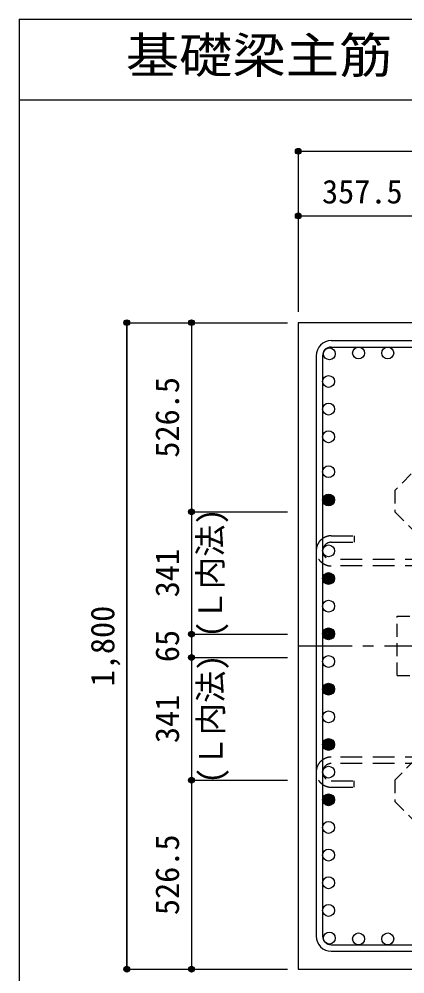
# Model space of a CAD drawing. Units: millimetres at full size, sheet at 1:30. Extents: x -5973 to 5954, y -4195 to 4201.
# Drawn here: x -5973 to -4899, y 1543 to 4201 of the extents above; entities that cross this region are included whole.
import ezdxf
from ezdxf.enums import TextEntityAlignment as Align

# ---------------------------------------------------------------- set-up
doc = ezdxf.new("R2010")
doc.units = ezdxf.units.MM
doc.header["$LTSCALE"] = 30
doc.header["$PDMODE"] = 32
doc.header["$PDSIZE"] = 15
for name, pattern in [('CHAIN1', [8, 5, -1, 1, -1]), ('DASHED1', [1.8, 1.2, -0.6]), ('DASHED2', [3, 2, -1])]:
    doc.linetypes.add(name, pattern=pattern)
for name, color, linetype in [('0-1_躯体線', 2, 'Continuous'), ('0-3_立上り筋', 4, 'Continuous'), ('0-4_フープ筋', 7, 'Continuous'), ('0-7_文字', 4, 'Continuous'), ('0-9_プレート', 4, 'DASHED1'), ('0-C', 7, 'DASHED2'), ('0-D_寸法', 4, 'Continuous'), ('6-7_文字', 7, 'Continuous'), ('F-0_枠', 6, 'Continuous')]:
    doc.layers.add(name, color=color, linetype=linetype)
doc.styles.add('ＭＳ ゴシック', font='')
doc.styles.get('ＭＳ ゴシック').set_extended_font_data('MS Gothic')

msp = doc.modelspace()

# ---------------------------------------------------------------- linework, layer by layer
at = {"layer": '0-1_躯体線'}
for p, q in [((-2995.8, 3356.03), (-5195.8, 3356.03)), ((-5195.8, 3356.03), (-5195.8, 1556.03)), ((-5195.8, 1556.03), (-4577.8, 1556.03))]:
    msp.add_line(p, q, dxfattribs=at)
at = {"layer": '0-3_立上り筋', "color": 3}
for centre in [(-5109.1, 3269.33), (-5027.77, 3271.53), (-4946.44, 3271.53), (-5111.3, 3192.33), (-5111.3, 3115.33), (-5111.3, 3038.33), (-5111.3, 2941.03), (-5111.3, 2862.53), (-5111.3, 2720.73), (-5111.3, 2643.73), (-5111.3, 2566.73), (-5111.3, 2489.73), (-5111.3, 2412.73), (-5111.3, 2335.73), (-5111.3, 2258.73), (-5111.3, 2181.73), (-5111.3, 2104.73), (-5111.3, 2027.73), (-5111.3, 1950.73), (-5111.3, 1873.73), (-5111.3, 1796.73), (-5111.3, 1719.73), (-5109.1, 1642.73), (-5027.77, 1640.53), (-4946.44, 1640.53)]:
    msp.add_circle(centre, 16.5, dxfattribs=at)
at = {"layer": '0-3_立上り筋'}
for centre, radius in [((-5111.3, 2862.53), 14.85), ((-5111.3, 2862.53), 13.2), ((-5111.3, 2862.53), 11.55), ((-5111.3, 2862.53), 9.9), ((-5111.3, 2862.53), 8.25), ((-5111.3, 2862.53), 6.6), ((-5111.3, 2862.53), 4.95), ((-5111.3, 2862.53), 3.3), ((-5111.3, 2862.53), 1.65), ((-5111.3, 2643.73), 14.85), ((-5111.3, 2643.73), 13.2), ((-5111.3, 2643.73), 11.55), ((-5111.3, 2643.73), 9.9), ((-5111.3, 2643.73), 8.25), ((-5111.3, 2643.73), 6.6), ((-5111.3, 2643.73), 4.95), ((-5111.3, 2643.73), 3.3), ((-5111.3, 2643.73), 1.65), ((-5111.3, 2489.73), 14.85), ((-5111.3, 2489.73), 13.2), ((-5111.3, 2489.73), 11.55), ((-5111.3, 2489.73), 9.9), ((-5111.3, 2489.73), 8.25), ((-5111.3, 2489.73), 6.6), ((-5111.3, 2489.73), 4.95), ((-5111.3, 2489.73), 3.3), ((-5111.3, 2489.73), 1.65), ((-5111.3, 2335.73), 14.85), ((-5111.3, 2335.73), 13.2), ((-5111.3, 2335.73), 11.55), ((-5111.3, 2335.73), 9.9), ((-5111.3, 2335.73), 8.25), ((-5111.3, 2335.73), 6.6), ((-5111.3, 2335.73), 4.95), ((-5111.3, 2335.73), 3.3), ((-5111.3, 2335.73), 1.65), ((-5111.3, 2181.73), 14.85), ((-5111.3, 2181.73), 13.2), ((-5111.3, 2181.73), 11.55), ((-5111.3, 2181.73), 9.9), ((-5111.3, 2181.73), 8.25), ((-5111.3, 2181.73), 6.6), ((-5111.3, 2181.73), 4.95), ((-5111.3, 2181.73), 3.3), ((-5111.3, 2181.73), 1.65), ((-5111.3, 2027.73), 14.85), ((-5111.3, 2027.73), 13.2), ((-5111.3, 2027.73), 11.55), ((-5111.3, 2027.73), 9.9), ((-5111.3, 2027.73), 8.25), ((-5111.3, 2027.73), 6.6), ((-5111.3, 2027.73), 4.95), ((-5111.3, 2027.73), 3.3), ((-5111.3, 2027.73), 1.65)]:
    msp.add_circle(centre, radius, dxfattribs=at)
at = {"layer": '0-4_フープ筋'}
for p, q in [((-5103.8, 3306.03), (-3487.8, 3306.03)), ((-5103.8, 3288.03), (-3487.8, 3288.03)), ((-5145.8, 3264.03), (-5145.8, 1648.03)), ((-5127.8, 3264.03), (-5127.8, 1648.03)), ((-5103.8, 1624.03), (-3487.8, 1624.03)), ((-5103.8, 1606.03), (-3487.8, 1606.03))]:
    msp.add_line(p, q, dxfattribs=at)
for centre, radius, start, end in [((-5103.8, 3264.03), 42, 90, 180), ((-5103.8, 3264.03), 24, 90, 180), ((-5103.8, 1648.03), 42, 180, 270), ((-5103.8, 1648.03), 24, 180, 270)]:
    msp.add_arc(centre, radius, start, end, dxfattribs=at)
at = {"layer": '0-9_プレート'}
for p, q in [((-4920.8, 2538.53), (-4755.8, 2538.53)), ((-4920.8, 2373.53), (-4920.8, 2538.53)), ((-4920.8, 2373.53), (-4755.8, 2373.53))]:
    msp.add_line(p, q, dxfattribs=at)
for points in [[(-4668.4, 2894.53), (-4572.3, 2990.63), (-4669.2, 3087.53), (-4728.6, 3087.53), (-4927.3, 2888.83), (-4927.3, 2829.43), (-4830.4, 2732.53), (-4734.3, 2828.63)], [(-4734.3, 2083.43), (-4830.4, 2179.53), (-4927.3, 2082.63), (-4927.3, 2023.23), (-4728.6, 1824.53), (-4669.2, 1824.53), (-4572.3, 1921.43), (-4668.4, 2017.53)]]:
    msp.add_lwpolyline(points, dxfattribs=at)
at = {"layer": '0-C'}
for p, q in [((-5103.8, 2762.73), (-5039.8, 2762.73)), ((-5103.8, 2744.73), (-5039.8, 2744.73)), ((-5039.8, 2762.73), (-5039.8, 2744.73)), ((-3487.8, 2696.73), (-5103.8, 2696.73)), ((-3487.8, 2678.73), (-5103.8, 2678.73)), ((-3487.8, 2146.73), (-5103.8, 2146.73)), ((-3487.8, 2128.73), (-5103.8, 2128.73)), ((-5103.8, 2080.73), (-5039.8, 2080.73)), ((-5039.8, 2062.73), (-5039.8, 2080.73)), ((-5103.8, 2062.73), (-5039.8, 2062.73))]:
    msp.add_line(p, q, dxfattribs=at)
for centre, radius in [((-5103.8, 2720.73), 42), ((-5103.8, 2720.73), 24), ((-5103.8, 2104.73), 42), ((-5103.8, 2104.73), 24)]:
    msp.add_arc(centre, radius, 90, 270, dxfattribs=at)
at = {"layer": '0-D_寸法'}
for p, q in [((-5195.8, 3833.07), (-5195.8, 3653.07)), ((-5195.8, 3833.07), (-5195.8, 3653.07)), ((-5195.8, 3833.07), (-3395.8, 3833.07)), ((-5195.8, 3833.07), (-3395.8, 3833.07)), ((-5195.8, 3653.07), (-5195.8, 3386.03)), ((-5195.8, 3653.07), (-4838.3, 3653.07)), ((-5195.8, 3653.07), (-5195.8, 3386.03)), ((-5672.84, 3356.03), (-5492.84, 3356.03)), ((-5672.84, 3356.03), (-5492.84, 3356.03)), ((-5672.84, 3356.03), (-5672.84, 1556.03)), ((-5672.84, 1556.03), (-5672.84, 3356.03)), ((-5492.84, 3356.03), (-5492.84, 2829.53)), ((-5492.84, 3356.03), (-5225.8, 3356.03)), ((-5492.84, 2829.53), (-5225.8, 2829.53)), ((-5492.84, 2829.53), (-5492.84, 2488.53)), ((-5492.84, 2488.53), (-5225.8, 2488.53)), ((-5492.84, 2488.53), (-5492.84, 2423.53)), ((-5492.84, 2423.53), (-5225.8, 2423.53)), ((-5492.84, 2423.53), (-5492.84, 2082.53)), ((-5492.84, 2082.53), (-5225.8, 2082.53)), ((-5672.84, 1556.03), (-5492.84, 1556.03)), ((-5492.84, 1556.03), (-5225.8, 1556.03))]:
    msp.add_line(p, q, dxfattribs=at)
at = {"layer": '0-D_寸法', "linetype": 'CHAIN1'}
msp.add_line((-5195.8, 2456.03), (-3395.8, 2456.03), dxfattribs=at)
at = {"layer": '0-D_寸法'}
msp.add_lwpolyline([(-5492.84, 2082.53), (-5492.84, 1556.03), (-5225.8, 1556.03)], dxfattribs=at)
for centre, radius in [((-5195.8, 3833.07), 8), ((-5195.8, 3833.07), 7.2), ((-5195.8, 3833.07), 6.4), ((-5195.8, 3833.07), 5.6), ((-5195.8, 3833.07), 4.8), ((-5195.8, 3833.07), 4), ((-5195.8, 3833.07), 3.2), ((-5195.8, 3833.07), 2.4), ((-5195.8, 3833.07), 1.6), ((-5195.8, 3833.07), 0.8), ((-5195.8, 3653.07), 8), ((-5195.8, 3653.07), 7.2), ((-5195.8, 3653.07), 6.4), ((-5195.8, 3653.07), 5.6), ((-5195.8, 3653.07), 4.8), ((-5195.8, 3653.07), 4), ((-5195.8, 3653.07), 3.2), ((-5195.8, 3653.07), 2.4), ((-5195.8, 3653.07), 1.6), ((-5195.8, 3653.07), 0.8), ((-5672.84, 3356.03), 8), ((-5672.84, 3356.03), 7.2), ((-5672.84, 3356.03), 6.4), ((-5672.84, 3356.03), 5.6), ((-5672.84, 3356.03), 4.8), ((-5672.84, 3356.03), 4), ((-5672.84, 3356.03), 3.2), ((-5672.84, 3356.03), 2.4), ((-5672.84, 3356.03), 1.6), ((-5672.84, 3356.03), 0.8), ((-5492.84, 3356.03), 8), ((-5492.84, 3356.03), 7.2), ((-5492.84, 3356.03), 6.4), ((-5492.84, 3356.03), 5.6), ((-5492.84, 3356.03), 4.8), ((-5492.84, 3356.03), 4), ((-5492.84, 3356.03), 3.2), ((-5492.84, 3356.03), 2.4), ((-5492.84, 3356.03), 1.6), ((-5492.84, 3356.03), 0.8), ((-5492.84, 2829.53), 8), ((-5492.84, 2829.53), 7.2), ((-5492.84, 2829.53), 6.4), ((-5492.84, 2829.53), 5.6), ((-5492.84, 2829.53), 4.8), ((-5492.84, 2829.53), 4), ((-5492.84, 2829.53), 3.2), ((-5492.84, 2829.53), 2.4), ((-5492.84, 2829.53), 1.6), ((-5492.84, 2829.53), 0.8), ((-5492.84, 2488.53), 8), ((-5492.84, 2488.53), 7.2), ((-5492.84, 2488.53), 6.4), ((-5492.84, 2488.53), 5.6), ((-5492.84, 2488.53), 4.8), ((-5492.84, 2488.53), 4), ((-5492.84, 2488.53), 3.2), ((-5492.84, 2488.53), 2.4), ((-5492.84, 2488.53), 1.6), ((-5492.84, 2488.53), 0.8), ((-5492.84, 2423.53), 8), ((-5492.84, 2423.53), 7.2), ((-5492.84, 2423.53), 6.4), ((-5492.84, 2423.53), 5.6), ((-5492.84, 2423.53), 4.8), ((-5492.84, 2423.53), 4), ((-5492.84, 2423.53), 3.2), ((-5492.84, 2423.53), 2.4), ((-5492.84, 2423.53), 1.6), ((-5492.84, 2423.53), 0.8), ((-5492.84, 2082.53), 8), ((-5492.84, 2082.53), 7.2), ((-5492.84, 2082.53), 6.4), ((-5492.84, 2082.53), 5.6), ((-5492.84, 2082.53), 4.8), ((-5492.84, 2082.53), 4), ((-5492.84, 2082.53), 3.2), ((-5492.84, 2082.53), 2.4), ((-5492.84, 2082.53), 1.6), ((-5492.84, 2082.53), 0.8), ((-5672.84, 1556.03), 8), ((-5672.84, 1556.03), 7.2), ((-5672.84, 1556.03), 6.4), ((-5672.84, 1556.03), 5.6), ((-5672.84, 1556.03), 4.8), ((-5672.84, 1556.03), 4), ((-5672.84, 1556.03), 3.2), ((-5672.84, 1556.03), 2.4), ((-5672.84, 1556.03), 1.6), ((-5672.84, 1556.03), 0.8), ((-5492.84, 1556.03), 8), ((-5492.84, 1556.03), 7.2), ((-5492.84, 1556.03), 6.4), ((-5492.84, 1556.03), 5.6), ((-5492.84, 1556.03), 4.8), ((-5492.84, 1556.03), 4), ((-5492.84, 1556.03), 3.2), ((-5492.84, 1556.03), 2.4), ((-5492.84, 1556.03), 1.6), ((-5492.84, 1556.03), 0.8)]:
    msp.add_circle(centre, radius, dxfattribs=at)
at = {"layer": '0-D_寸法', "color": 7}
for p in [(-5195.8, 3833.07), (-5195.8, 3833.07), (-5195.8, 3653.07), (-5195.8, 3653.07), (-5672.84, 3356.03), (-5492.84, 3356.03), (-5492.84, 3356.03), (-5492.84, 2829.53), (-5492.84, 2829.53), (-5492.84, 2488.53), (-5492.84, 2488.53), (-5492.84, 2423.53), (-5492.84, 2423.53), (-5492.84, 2082.53), (-5492.84, 2082.53), (-5672.84, 1556.03), (-5492.84, 1556.03), (-5492.84, 1556.03)]:
    msp.add_point(p, dxfattribs=at)
at = {"layer": 'F-0_枠'}
for q in [(5954.1, 4201.15), (-5972.88, -4195.24)]:
    msp.add_line((-5972.88, 4201.15), q, dxfattribs=at)
at = {"layer": 'F-0_枠', "color": 2}
msp.add_line((-5972.88, 3976.15), (3723.6, 3976.15), dxfattribs=at)

# ---------------------------------------------------------------- texts
at = {"layer": '0-7_文字', "style": 'ＭＳ ゴシック'}
for p in [(-5387.98, 2479.12), (-5386.42, 2072.38)]:
    msp.add_text('(Ｌ内法)', height=65.98, rotation=90, dxfattribs=at).set_placement(p, align=Align.BOTTOM_LEFT)
at = {"layer": '0-D_寸法', "style": 'ＭＳ ゴシック'}
msp.add_text('357.5', height=65.98, dxfattribs=at).set_placement((-5129.55, 3668.07), align=Align.BOTTOM_LEFT)
for s, p in [('526.5', (-5507.84, 2980.28)), ('341', (-5507.84, 2591.53)), ('1,800', (-5687.84, 2343.53)), ('65', (-5507.84, 2411.03)), ('341', (-5507.84, 2185.53)), ('526.5', (-5507.84, 1706.78))]:
    msp.add_text(s, height=65.98, rotation=90, dxfattribs=at).set_placement(p, align=Align.BOTTOM_LEFT)
at = {"layer": '6-7_文字', "color": 2, "style": 'ＭＳ ゴシック', "width": 1.1}
msp.add_text('\u3000\u3000基礎梁主筋\u3000５本タイプ', height=98.97, dxfattribs=at).set_placement((-5972.88, 4021.15), align=Align.BOTTOM_LEFT)

doc.saveas('drawing.dxf')
